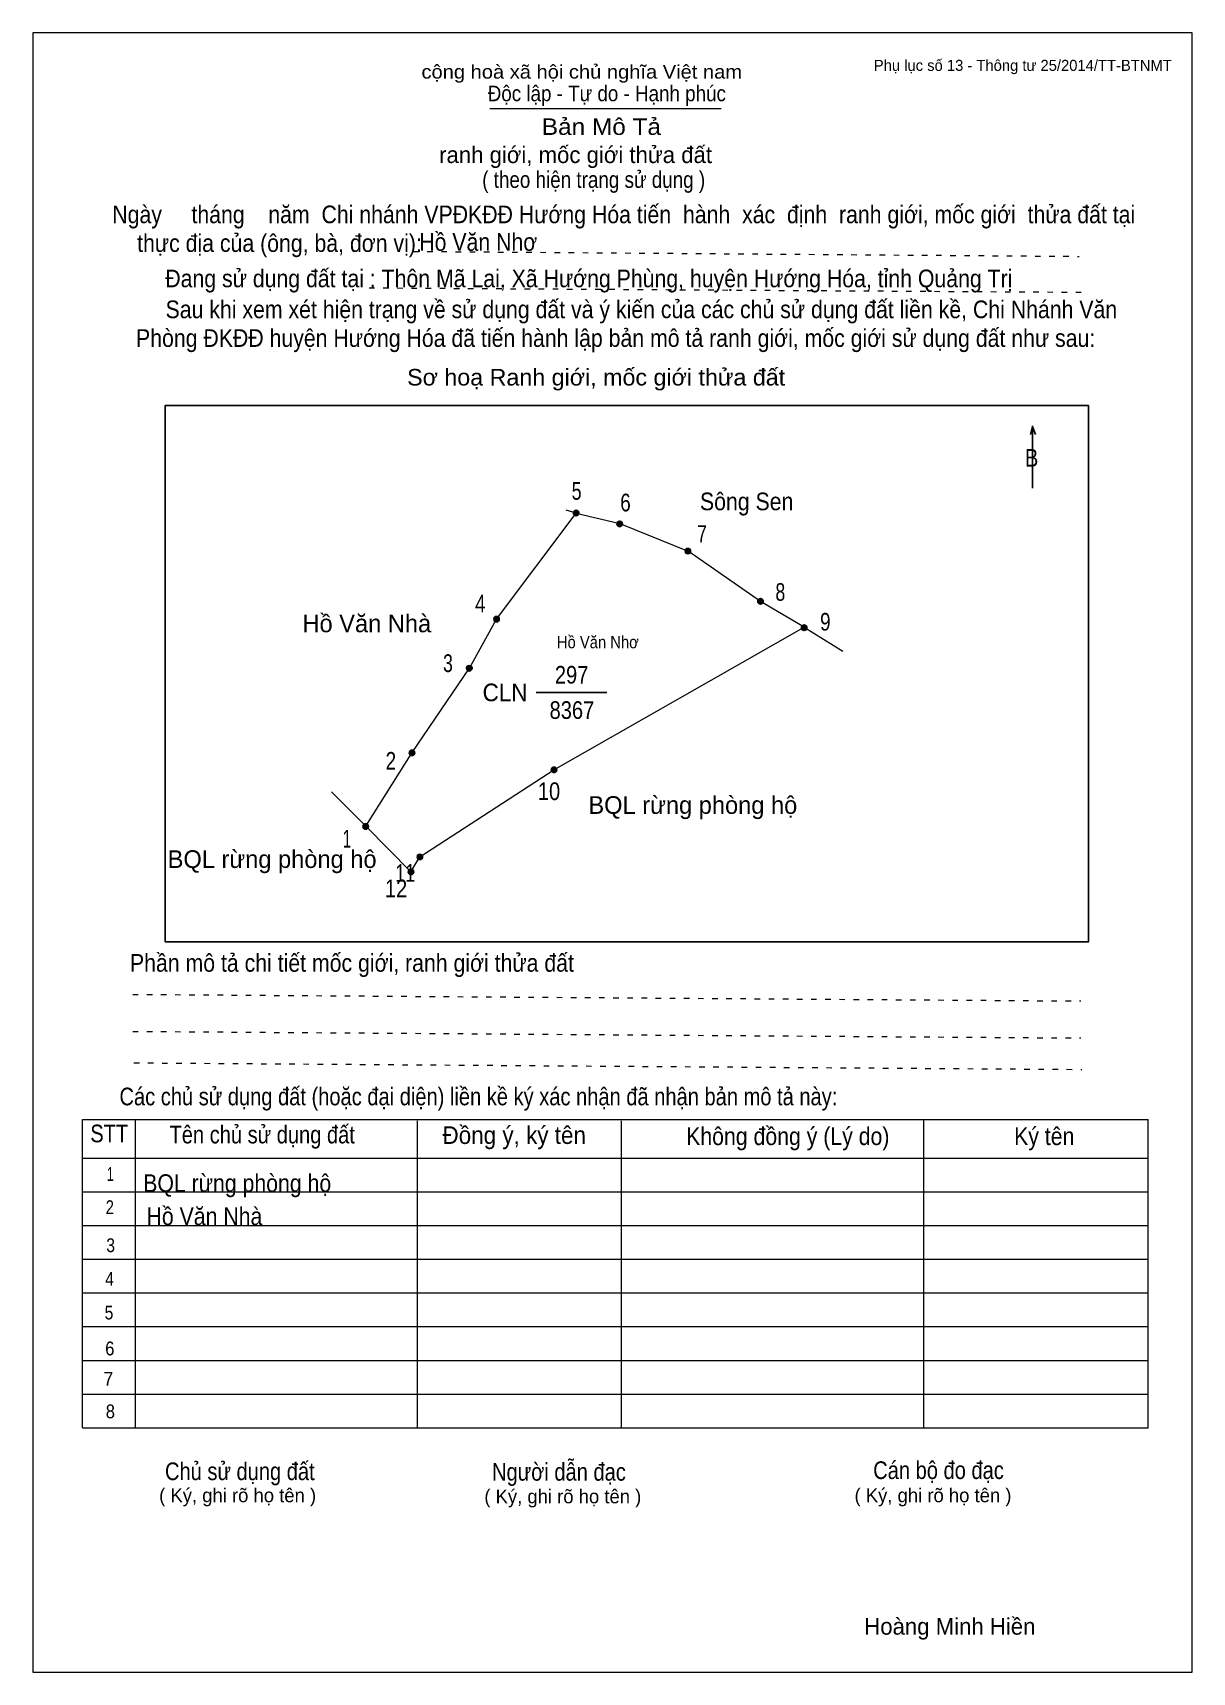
# Model space of a CAD drawing. Header units: centimetres. Extents: x 0 to 21, y 0 to 29.7.
import ezdxf
from ezdxf.enums import TextEntityAlignment as Align

# ---------------------------------------------------------------- set-up
doc = ezdxf.new("R2010")
doc.units = ezdxf.units.CM
doc.header["$LTSCALE"] = 0.13
doc.linetypes.add('DOTTED', pattern=[1.5, 0.3, -1.2])
for name, color, linetype, lineweight in [('1', 7, 'Continuous', 13), ('32', 7, 'Continuous', 25), ('33', 7, 'Continuous', 25), ('6', 7, 'Continuous', 13), ('62', 7, 'Continuous', 13)]:
    doc.layers.add(name, color=color, linetype=linetype, lineweight=lineweight)
for name, color, linetype in [('2', 7, 'Continuous'), ('34', 7, 'Continuous'), ('63', 7, 'Continuous')]:
    doc.layers.add(name, color=color, linetype=linetype)

msp = doc.modelspace()

# ---------------------------------------------------------------- hatches: boundary and pattern name
at = {"layer": '32'}
for points in [[(9.8924, 21.0002, 1), (9.7924, 21.0002, 1)], [(10.6805, 20.8031, 1), (10.5805, 20.8031, 1)], [(11.9158, 20.31, 1), (11.8158, 20.31, 1)], [(13.2311, 19.3993, 1), (13.1311, 19.3993, 1)], [(8.4501, 19.0767, 1), (8.3501, 19.0767, 1)], [(14.0216, 18.9215, 1), (13.9216, 18.9215, 1)], [(7.956, 18.1873, 1), (7.856, 18.1873, 1)], [(6.9183, 16.6555, 1), (6.8183, 16.6555, 1)], [(9.4897, 16.3477, 1), (9.3897, 16.3477, 1)], [(6.0784, 15.3215, 1), (5.9784, 15.3215, 1)], [(7.0616, 14.7705, 1), (6.9616, 14.7705, 1)], [(6.8996, 14.5002, 1), (6.7996, 14.5002, 1)]]:
    msp.add_hatch(color=256, dxfattribs=at).paths.add_polyline_path(points)

# ---------------------------------------------------------------- linework, layer by layer
at = {"layer": '1'}
msp.add_lwpolyline([(21, 0), (21, 29.7), (0, 29.7), (0, 0)], close=True, dxfattribs=at)
at = {"layer": '32'}
for centre in [(9.8424, 21.0002), (10.6305, 20.8031), (11.8658, 20.31), (13.1811, 19.3993), (8.4001, 19.0767), (13.9716, 18.9215), (7.906, 18.1873), (6.8683, 16.6555), (9.4397, 16.3477), (6.0284, 15.3215), (7.0116, 14.7705), (6.8496, 14.5002)]:
    msp.add_circle(centre, 0.05, dxfattribs=at)
at = {"layer": '33'}
msp.add_line((9.12, 17.75), (10.4, 17.75), dxfattribs=at)
at = {"layer": '6'}
for p, q in [((9.84, 21), (9.66, 21.05)), ((13.97, 18.93), (14.67, 18.5))]:
    msp.add_line(p, q, dxfattribs=at)
for points in [[(6.03, 15.33), (6.87, 16.66), (7.91, 18.19), (8.4, 19.08), (9.84, 21)], [(9.84, 21), (10.63, 20.81), (11.87, 20.31)], [(13.97, 18.93), (13.18, 19.4), (11.87, 20.31)], [(6.85, 14.5), (7.01, 14.77), (9.44, 16.35), (13.97, 18.93)], [(5.41, 15.95), (6.03, 15.33), (6.85, 14.5)]]:
    msp.add_lwpolyline(points, dxfattribs=at)
at = {"layer": '62'}
for p, q in [((8.28, 28.33), (12.47, 28.33)), ((0.9, 10.01), (20.2, 10.01)), ((0.9, 4.43), (0.9, 10.01)), ((1.86, 4.43), (1.86, 10.01)), ((6.97, 4.43), (6.97, 9.99)), ((10.66, 4.43), (10.66, 9.99)), ((16.14, 4.43), (16.14, 10.01)), ((20.2, 4.43), (20.2, 10.01)), ((0.9, 9.31), (20.2, 9.31)), ((0.9, 8.7), (20.2, 8.7)), ((0.9, 8.09), (20.2, 8.09)), ((0.9, 7.48), (20.2, 7.48)), ((0.9, 6.87), (20.2, 6.87)), ((0.9, 6.26), (20.2, 6.26)), ((0.9, 5.65), (20.2, 5.65)), ((0.9, 5.04), (20.2, 5.04)), ((0.9, 4.43), (20.2, 4.43))]:
    msp.add_line(p, q, dxfattribs=at)
at = {"layer": '62', "linetype": 'DOTTED'}
for p, q in [((6.89, 25.74), (18.95, 25.65)), ((6.09, 25.08), (19.04, 25)), ((1.81, 12.28), (18.98, 12.16)), ((1.81, 11.61), (18.98, 11.49)), ((1.83, 11.04), (19, 10.92))]:
    msp.add_line(p, q, dxfattribs=at)
at = {"layer": '62', "lineweight": 25}
for p, q in [((18.11, 22.58), (18.11, 21.45)), ((18.11, 22.57), (18.07, 22.42)), ((18.11, 22.57), (18.16, 22.42))]:
    msp.add_line(p, q, dxfattribs=at)
msp.add_lwpolyline([(2.4, 13.23), (19.12, 13.23), (19.12, 22.95), (2.4, 22.95)], close=True, dxfattribs=at)

# ---------------------------------------------------------------- texts
at = {"layer": '2', "width": 0.9}
msp.add_text('Hồ Văn Nhơ', height=0.2223, dxfattribs=at).set_placement((10.235, 18.55), align=Align.CENTER)
at = {"layer": '32'}
for s, width, p in [('5', 0.75, (9.85, 21.24)), ('6', 0.8, (10.735, 21.03)), ('7', 0.75, (12.12, 20.46)), ('8', 0.75, (13.54, 19.41)), ('4', 0.8, (8.105, 19.2)), ('9', 0.8, (14.355, 18.87)), ('3', 0.75, (7.52, 18.12)), ('2', 0.8, (6.485, 16.35)), ('10', 0.85, (9.35, 15.8)), ('1', 0.65, (5.69, 14.94)), ('11', 0.75, (6.745, 14.32)), ('12', 0.85, (6.58, 14.04))]:
    msp.add_text(s, height=0.32, dxfattribs=dict(at, width=width)).set_placement(p, align=Align.CENTER)
at = {"layer": '33'}
for s, width, p in [('Sông Sen', 0.9, (12.93, 21.05)), ('297', 0.85, (9.76, 17.91)), ('8367', 0.85, (9.765, 17.27))]:
    msp.add_text(s, height=0.32, dxfattribs=dict(at, width=width)).set_placement(p, align=Align.CENTER)
for s, p in [('Hồ Văn Nhà', (6.05, 18.84)), ('BQL rừng phòng hộ', (11.955, 15.55)), ('BQL rừng phòng hộ', (4.335, 14.57))]:
    msp.add_text(s, height=0.32, dxfattribs=at).set_placement(p, align=Align.CENTER)
at = {"layer": '33', "width": 0.95}
msp.add_text('CLN', height=0.32, dxfattribs=at).set_placement((8.96, 17.59), align=Align.RIGHT)
at = {"layer": '34', "width": 0.9}
for s, p in [('Hồ Văn Nhơ', (7, 25.75)), ('BQL rừng phòng hộ', (2, 8.7)), ('Hồ Văn Nhà', (2.06, 8.1))]:
    msp.add_text(s, height=0.32, dxfattribs=at).set_placement(p)
at = {"layer": '62'}
for s, height, width, p in [('cộng hoà xã hội chủ nghĩa Việt nam', 0.2474, 1.1, (7.04, 28.87)), ('Độc lập - Tự do - Hạnh phúc', 0.2828, 0.9, (8.24, 28.46)), ('Bản Mô Tả', 0.3, 1.1, (9.22, 27.85)), ('( theo hiện trạng sử dụng )', 0.3, 0.85, (8.14, 26.89)), ('Ngày     tháng    năm  Chi nhánh VPĐKĐĐ Hướng Hóa tiến  hành  xác  định  ranh giới, mốc giới  thửa đất tại ', 0.32, 0.9, (1.44, 26.25)), ('thực địa của (ông, bà, đơn vị): ', 0.32, 0.9, (1.89, 25.73)), ('Đang sử dụng đất tại : Thôn Mã Lai, Xã Hướng Phùng, huyện Hướng Hóa, tỉnh Quảng Trị', 0.32, 0.9, (2.4, 25.09)), ('     Sau khi xem xét hiện trạng về sử dụng đất và ý kiến của các chủ sử dụng đất liền kề, Chi Nhánh Văn ', 0.32, 0.9, (1.87, 24.53)), ('Phòng ĐKĐĐ huyện Hướng Hóa đã tiến hành lập bản mô tả ranh giới, mốc giới sử dụng đất như sau:', 0.32, 0.9, (1.87, 24.01)), ('Sơ hoạ Ranh giới, mốc giới thửa đất', 0.3, 1.05, (6.78, 23.31)), ('B', 0.32, 0.85, (17.97, 21.84)), ('Phần mô tả chi tiết mốc giới, ranh giới thửa đất ', 0.32, 0.9, (1.76, 12.69)), ('Các chủ sử dụng đất (hoặc đại diện) liền kề ký xác nhận đã nhận bản mô tả này:', 0.32, 0.85, (1.57, 10.27))]:
    msp.add_text(s, height=height, dxfattribs=dict(at, width=width)).set_placement(p)
msp.add_text('ranh giới, mốc giới thửa đất', height=0.3, dxfattribs=at).set_placement((7.36, 27.34))
for s, height, width, p in [('STT', 0.32, 0.85, (1.385, 9.6)), ('Tên chủ sử dụng đất', 0.32, 0.85, (4.155, 9.58)), ('Đồng ý, ký tên', 0.32, 0.95, (8.72, 9.57)), ('Không đồng ý (Lý do)', 0.32, 0.9, (13.675, 9.55)), ('Ký tên', 0.32, 0.9, (18.32, 9.55)), ('1', 0.25, 0.7, (1.405, 8.9)), ('2', 0.25, 0.8, (1.395, 8.3)), ('3', 0.25, 0.85, (1.41, 7.61)), ('4', 0.25, 0.85, (1.39, 7)), ('5', 0.25, 0.85, (1.38, 6.39)), ('6', 0.25, 0.9, (1.395, 5.74)), ('7', 0.25, 0.95, (1.37, 5.19)), ('8', 0.25, 0.9, (1.405, 4.6)), ('Người dẫn đạc', 0.32, 0.85, (9.53, 3.47)), ('Chủ sử dụng đất', 0.32, 0.85, (3.75, 3.48)), ('Cán bộ đo đạc', 0.32, 0.85, (16.405, 3.5))]:
    msp.add_text(s, height=height, dxfattribs=dict(at, width=width)).set_placement(p, align=Align.CENTER)
for p in [(3.71, 3.08), (9.6, 3.06), (16.305, 3.08)]:
    msp.add_text('( Ký, ghi rõ họ tên )', height=0.25, dxfattribs=at).set_placement(p, align=Align.CENTER)
at = {"layer": '63'}
msp.add_text('Phụ lục số 13 - Thông tư 25/2014/TT-BTNMT', height=0.2, dxfattribs=at).set_placement((20.63, 29.01), align=Align.RIGHT)
msp.add_text('Hoàng Minh Hiền', height=0.3, dxfattribs=at).set_placement((16.61, 0.68), align=Align.CENTER)

doc.saveas('drawing.dxf')
